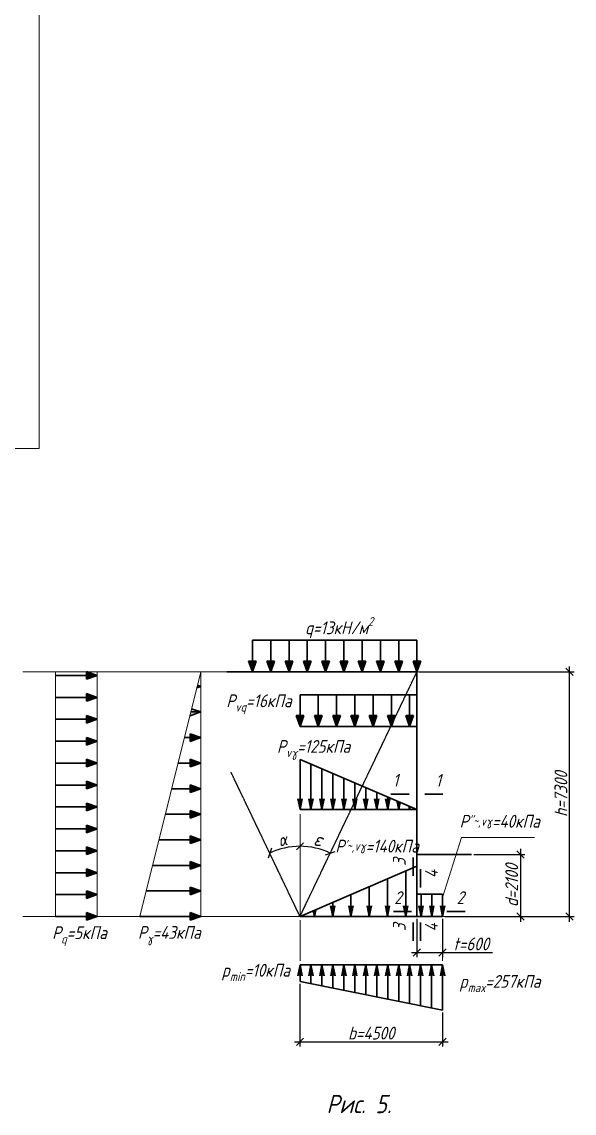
# Model space of a CAD drawing. Header units: millimetres. Extents: x -1004 to 900128, y -352756 to 107728.
# Drawn here: x 239235 to 254348, y 47527 to 77412 of the extents above; entities that cross this region are included whole.
import ezdxf

# ---------------------------------------------------------------- set-up
doc = ezdxf.new("R2010")
doc.units = ezdxf.units.MM
doc.linetypes.add('ACAD_ISO02W100', pattern=[15, 12, -3])
doc.linetypes.add('ACAD_ISO04W100', pattern=[30, 24, -3, 0, -3])
for name, color, linetype, lineweight in [('axles', 152, 'ACAD_ISO04W100', 20), ('basic', 95, 'Continuous', 30), ('hatch', 117, 'ACAD_ISO02W100', 25), ('size', 45, 'Continuous', 20), ('text', 13, 'Continuous', 20), ('thick', 42, 'Continuous', 35), ('thin', 153, 'Continuous', 18)]:
    doc.layers.add(name, color=color, linetype=linetype, lineweight=lineweight)
doc.styles.add('Structures', font='isocpeur.ttf', dxfattribs={"width": 0.85, "oblique": 15})
doc.styles.add('structures 5', font='isocpeur.ttf', dxfattribs={"width": 0.85, "oblique": 15, "height": 5})
doc.dimstyles.new('structures 3.5', dxfattribs={"dimtxt": 3.5, "dimasz": 2, "dimexe": 1.25, "dimexo": 0.625, "dimtad": 1, "dimtxsty": 'Structures', "dimblk": 'OBLIQUE', "dimcen": 2.5, "dimdle": 1.5, "dimadec": 0, "dimazin": 0, "dimtfac": 1, "dimtmove": 0, "dimatfit": 3, "dimfxl": 1, "dimarcsym": 0})

# ---------------------------------------------------------------- blocks, each defined once
blk = doc.blocks.new('_Oblique')
at = {"color": 0, "linetype": 'ByBlock', "lineweight": -2}
blk.add_line((-0.5, -0.5), (0.5, 0.5), dxfattribs=at)
blk = doc.blocks.new('*D353')
at = {"layer": 'Defpoints', "color": 0, "transparency": 16777216}
for p in [(251542, 54613), (250746, 52913), (252876, 52913)]:
    blk.add_point(p, dxfattribs=at)
at = {"layer": 'size', "color": 0, "lineweight": -2, "transparency": 16777216}
for p, q in [((252876, 54763), (252876, 52763)), ((251604, 54613), (253001, 54613)), ((250809, 52913), (253001, 52913))]:
    blk.add_line(p, q, dxfattribs=at)
at = {"layer": 'size', "color": 0, "lineweight": -2, "transparency": 16777216, "xscale": 200, "yscale": 200, "zscale": 200}
for p, rotation in [((252876, 54613), 90), ((252876, 52913), 270)]:
    blk.add_blockref('_Oblique', p, dxfattribs=dict(at, rotation=rotation))
at = {"layer": 'size', "color": 0, "transparency": 16777216, "insert": (252639, 53763), "char_height": 350, "attachment_point": 5, "rotation": 90, "style": 'Structures'}
blk.add_mtext('d=2100', dxfattribs=at)
blk = doc.blocks.new('*D354')
at = {"layer": 'Defpoints', "color": 0, "transparency": 16777216}
for p in [(250046, 52913), (250746, 52913), (250746, 51923)]:
    blk.add_point(p, dxfattribs=at)
at = {"layer": 'size', "color": 0, "lineweight": -2, "transparency": 16777216}
for p, q in [((250046, 52850), (250046, 51798)), ((250746, 52850), (250746, 51798)), ((249896, 51923), (250746, 51923)), ((250746, 51923), (252117, 51923))]:
    blk.add_line(p, q, dxfattribs=at)
at = {"layer": 'size', "color": 0, "lineweight": -2, "transparency": 16777216, "xscale": 200, "yscale": 200, "zscale": 200, "rotation": 180}
blk.add_blockref('_Oblique', (250046, 51923), dxfattribs=at)
at = {"layer": 'size', "color": 0, "lineweight": -2, "transparency": 16777216, "xscale": 200, "yscale": 200, "zscale": 200}
blk.add_blockref('_Oblique', (250746, 51923), dxfattribs=at)
at = {"layer": 'size', "color": 0, "transparency": 16777216, "insert": (251532, 52161), "char_height": 350, "attachment_point": 5, "style": 'Structures'}
blk.add_mtext('t=600', dxfattribs=at)
blk = doc.blocks.new('*D355')
at = {"layer": 'Defpoints', "color": 0, "transparency": 16777216}
for p in [(250046, 59613), (254223, 59613), (250746, 52913)]:
    blk.add_point(p, dxfattribs=at)
at = {"layer": 'size', "color": 0, "lineweight": -2, "transparency": 16777216}
for p, q in [((250109, 59613), (254348, 59613)), ((254223, 52763), (254223, 59763)), ((250809, 52913), (254348, 52913))]:
    blk.add_line(p, q, dxfattribs=at)
at = {"layer": 'size', "color": 0, "lineweight": -2, "transparency": 16777216, "xscale": 200, "yscale": 200, "zscale": 200}
for p, rotation in [((254223, 59613), 90), ((254223, 52913), 270)]:
    blk.add_blockref('_Oblique', p, dxfattribs=dict(at, rotation=rotation))
at = {"layer": 'size', "color": 0, "transparency": 16777216, "insert": (253985, 56263), "char_height": 350, "attachment_point": 5, "rotation": 90, "style": 'Structures'}
blk.add_mtext('h=7300', dxfattribs=at)
blk = doc.blocks.new('*D356')
at = {"layer": 'Defpoints', "color": 0, "transparency": 16777216}
for p in [(250046, 59613), (246846, 55714), (247131, 54813), (246846, 52913), (246846, 52913)]:
    blk.add_point(p, dxfattribs=at)
at = {"layer": 'size', "color": 0, "lineweight": -2, "transparency": 16777216}
blk.add_arc((246846, 52913), 1922, 64.4703, 90, dxfattribs=at)
at = {"layer": 'size', "color": 0, "lineweight": -2, "transparency": 16777216, "xscale": 200, "yscale": 200, "zscale": 200}
for p, rotation in [((246846, 54834), 179.9999999999999), ((247674, 54647), 334.470302009467)]:
    blk.add_blockref('_Oblique', p, dxfattribs=dict(at, rotation=rotation))
at = {"layer": 'size', "color": 0, "transparency": 16777216, "insert": (247349, 55028), "char_height": 350, "attachment_point": 5, "rotation": 346.6245, "style": 'Structures'}
blk.add_mtext('{\\H1.08333x;ε}', dxfattribs=at)
blk = doc.blocks.new('*D357')
at = {"layer": 'Defpoints', "color": 0, "transparency": 16777216}
for p in [(243646, 59613), (246846, 59363), (246562, 54813), (246846, 52913), (246846, 52913)]:
    blk.add_point(p, dxfattribs=at)
at = {"layer": 'size', "color": 0, "lineweight": -2, "transparency": 16777216}
blk.add_arc((246846, 52913), 1922, 90, 115.5297, dxfattribs=at)
at = {"layer": 'size', "color": 0, "lineweight": -2, "transparency": 16777216, "xscale": 200, "yscale": 200, "zscale": 200}
for p, rotation in [((246018, 54647), 205.5296979905329), ((246846, 54834), 359.9999999999997)]:
    blk.add_blockref('_Oblique', p, dxfattribs=dict(at, rotation=rotation))
at = {"layer": 'size', "color": 0, "transparency": 16777216, "insert": (246371, 55012), "char_height": 350, "width": 756.43, "attachment_point": 5, "rotation": 12.7648, "style": 'Structures'}
blk.add_mtext('{\\H0.95833x;α}', dxfattribs=at)
blk = doc.blocks.new('*D358')
at = {"layer": 'Defpoints', "color": 0, "transparency": 16777216}
for p in [(246846, 51134), (250746, 50344), (250746, 49481)]:
    blk.add_point(p, dxfattribs=at)
at = {"layer": 'size', "color": 0, "lineweight": -2, "transparency": 16777216}
for p, q in [((246846, 51071), (246846, 49356)), ((250746, 50281), (250746, 49356)), ((246696, 49481), (250896, 49481))]:
    blk.add_line(p, q, dxfattribs=at)
at = {"layer": 'size', "color": 0, "lineweight": -2, "transparency": 16777216, "xscale": 200, "yscale": 200, "zscale": 200, "rotation": 180}
blk.add_blockref('_Oblique', (246846, 49481), dxfattribs=at)
at = {"layer": 'size', "color": 0, "lineweight": -2, "transparency": 16777216, "xscale": 200, "yscale": 200, "zscale": 200}
blk.add_blockref('_Oblique', (250746, 49481), dxfattribs=at)
at = {"layer": 'size', "color": 0, "transparency": 16777216, "insert": (248796, 49719), "char_height": 350, "attachment_point": 5, "style": 'Structures'}
blk.add_mtext('b=4500', dxfattribs=at)

msp = doc.modelspace()

# ---------------------------------------------------------------- hatches: boundary and pattern name
at = {"layer": 'basic'}
h = msp.add_hatch(color=256, dxfattribs=at)
h.dxf.hatch_style = 1
h.paths.add_polyline_path([(245441.325, 59907.381), (245546.25, 59612.725), (245546.25, 59907.381)])
h.paths.add_polyline_path([(245546.25, 59907.381), (245546.25, 59612.725), (245651.175, 59907.381)])
h = msp.add_hatch(color=256, dxfattribs=at)
h.dxf.hatch_style = 1
h.paths.add_polyline_path([(245941.325, 59907.381), (246046.25, 59612.725), (246046.25, 59907.381)])
h.paths.add_polyline_path([(246046.25, 59907.381), (246046.25, 59612.725), (246151.175, 59907.381)])
h = msp.add_hatch(color=256, dxfattribs=at)
h.dxf.hatch_style = 1
h.paths.add_polyline_path([(246441.325, 59907.381), (246546.25, 59612.725), (246546.25, 59907.381)])
h.paths.add_polyline_path([(246546.25, 59907.381), (246546.25, 59612.725), (246651.175, 59907.381)])
h = msp.add_hatch(color=256, dxfattribs=at)
h.dxf.hatch_style = 1
h.paths.add_polyline_path([(246941.325, 59907.381), (247046.25, 59612.725), (247046.25, 59907.381)])
h.paths.add_polyline_path([(247046.25, 59907.381), (247046.25, 59612.725), (247151.175, 59907.381)])
h = msp.add_hatch(color=256, dxfattribs=at)
h.dxf.hatch_style = 1
h.paths.add_polyline_path([(247441.325, 59907.381), (247546.25, 59612.725), (247546.25, 59907.381)])
h.paths.add_polyline_path([(247546.25, 59907.381), (247546.25, 59612.725), (247651.175, 59907.381)])
h = msp.add_hatch(color=256, dxfattribs=at)
h.dxf.hatch_style = 1
h.paths.add_polyline_path([(247941.325, 59907.381), (248046.25, 59612.725), (248046.25, 59907.381)])
h.paths.add_polyline_path([(248046.25, 59907.381), (248046.25, 59612.725), (248151.175, 59907.381)])
h = msp.add_hatch(color=256, dxfattribs=at)
h.dxf.hatch_style = 1
h.paths.add_polyline_path([(248441.325, 59907.381), (248546.25, 59612.725), (248546.25, 59907.381)])
h.paths.add_polyline_path([(248546.25, 59907.381), (248546.25, 59612.725), (248651.175, 59907.381)])
h = msp.add_hatch(color=256, dxfattribs=at)
h.dxf.hatch_style = 1
h.paths.add_polyline_path([(248941.325, 59907.381), (249046.25, 59612.725), (249046.25, 59907.381)])
h.paths.add_polyline_path([(249046.25, 59907.381), (249046.25, 59612.725), (249151.175, 59907.381)])
h = msp.add_hatch(color=256, dxfattribs=at)
h.dxf.hatch_style = 1
h.paths.add_polyline_path([(249441.325, 59907.381), (249546.25, 59612.725), (249546.25, 59907.381)])
h.paths.add_polyline_path([(249546.25, 59907.381), (249546.25, 59612.725), (249651.175, 59907.381)])
h = msp.add_hatch(color=256, dxfattribs=at)
h.dxf.hatch_style = 1
h.paths.add_polyline_path([(249941.325, 59907.381), (250046.25, 59612.725), (250046.25, 59907.381)])
h.paths.add_polyline_path([(250046.25, 59907.381), (250046.25, 59612.725), (250151.175, 59907.381)])
h = msp.add_hatch(color=256, dxfattribs=at)
h.dxf.hatch_style = 1
h.paths.add_polyline_path([(241001.269, 59617.65), (241295.926, 59512.725), (241001.269, 59512.725)])
h.paths.add_polyline_path([(241001.269, 59512.725), (241295.926, 59512.725), (241001.269, 59407.8)])
h = msp.add_hatch(color=256, dxfattribs=at)
h.dxf.hatch_style = 1
h.paths.add_polyline_path([(244039.923, 59245.211), (244031.858, 59212.725), (244131.151, 59212.725)])
h.paths.add_polyline_path([(244131.151, 59212.725), (244031.858, 59212.725), (244022.231, 59173.939)])
h.paths.add_polyline_path([(244131.151, 58512.725), (243858.096, 58512.725), (243846.093, 58464.372), (243871.128, 58420.132)])
h.paths.add_polyline_path([(243880.272, 58602.061), (243858.096, 58512.725), (244131.151, 58512.725)])
h.paths.add_polyline_path([(243846.093, 58464.372), (243836.495, 58425.704), (243836.495, 58407.8), (243871.128, 58420.132)])
h = msp.add_hatch(color=256, dxfattribs=at)
h.dxf.hatch_style = 1
h.paths.add_polyline_path([(241001.269, 59017.65), (241295.926, 58912.725), (241001.269, 58912.725)])
h.paths.add_polyline_path([(241001.269, 58912.725), (241295.926, 58912.725), (241001.269, 58807.8)])
h = msp.add_hatch(color=256, dxfattribs=at)
h.dxf.hatch_style = 1
h.paths.add_polyline_path([(241001.269, 58417.65), (241295.926, 58312.725), (241001.269, 58312.725)])
h.paths.add_polyline_path([(241001.269, 58312.725), (241295.926, 58312.725), (241001.269, 58207.8)])
h = msp.add_hatch(color=256, dxfattribs=at)
h.dxf.hatch_style = 1
h.paths.add_polyline_path([(246741.325, 58413.928), (246846.25, 58119.271), (246846.25, 58413.928)])
h.paths.add_polyline_path([(246846.25, 58413.928), (246846.25, 58119.271), (246951.175, 58413.928)])
h = msp.add_hatch(color=256, dxfattribs=at)
h.dxf.hatch_style = 1
h.paths.add_polyline_path([(247241.325, 58413.928), (247346.25, 58119.271), (247346.25, 58413.928)])
h.paths.add_polyline_path([(247346.25, 58413.928), (247346.25, 58119.271), (247451.175, 58413.928)])
h = msp.add_hatch(color=256, dxfattribs=at)
h.dxf.hatch_style = 1
h.paths.add_polyline_path([(247741.325, 58413.928), (247846.25, 58119.271), (247846.25, 58413.928)])
h.paths.add_polyline_path([(247846.25, 58413.928), (247846.25, 58119.271), (247951.175, 58413.928)])
h = msp.add_hatch(color=256, dxfattribs=at)
h.dxf.hatch_style = 1
h.paths.add_polyline_path([(248241.325, 58413.928), (248346.25, 58119.271), (248346.25, 58413.928)])
h.paths.add_polyline_path([(248346.25, 58413.928), (248346.25, 58119.271), (248451.175, 58413.928)])
h = msp.add_hatch(color=256, dxfattribs=at)
h.dxf.hatch_style = 1
h.paths.add_polyline_path([(248741.325, 58413.928), (248846.25, 58119.271), (248846.25, 58413.928)])
h.paths.add_polyline_path([(248846.25, 58413.928), (248846.25, 58119.271), (248951.175, 58413.928)])
h = msp.add_hatch(color=256, dxfattribs=at)
h.dxf.hatch_style = 1
h.paths.add_polyline_path([(249241.325, 58413.928), (249346.25, 58119.271), (249346.25, 58413.928)])
h.paths.add_polyline_path([(249346.25, 58413.928), (249346.25, 58119.271), (249451.175, 58413.928)])
h = msp.add_hatch(color=256, dxfattribs=at)
h.dxf.hatch_style = 1
h.paths.add_polyline_path([(249741.325, 58413.928), (249846.25, 58119.271), (249846.25, 58413.928)])
h.paths.add_polyline_path([(249846.25, 58413.928), (249846.25, 58119.271), (249951.175, 58413.928)])
h = msp.add_hatch(color=256, dxfattribs=at)
h.dxf.hatch_style = 1
h.paths.add_polyline_path([(241001.269, 57817.65), (241295.926, 57712.725), (241001.269, 57712.725)])
h.paths.add_polyline_path([(241001.269, 57712.725), (241295.926, 57712.725), (241001.269, 57607.8)])
h = msp.add_hatch(color=256, dxfattribs=at)
h.dxf.hatch_style = 1
h.paths.add_polyline_path([(243836.495, 57917.65), (244131.151, 57812.725), (243836.495, 57812.725)])
h.paths.add_polyline_path([(243836.495, 57812.725), (244131.151, 57812.725), (243836.495, 57707.8)])
h = msp.add_hatch(color=256, dxfattribs=at)
h.dxf.hatch_style = 1
h.paths.add_polyline_path([(241001.269, 57217.65), (241295.926, 57112.725), (241001.269, 57112.725)])
h.paths.add_polyline_path([(241001.269, 57112.725), (241295.926, 57112.725), (241001.269, 57007.8)])
h = msp.add_hatch(color=256, dxfattribs=at)
h.dxf.hatch_style = 1
h.paths.add_polyline_path([(243836.495, 57217.65), (244131.151, 57112.725), (243836.495, 57112.725)])
h.paths.add_polyline_path([(243836.495, 57112.725), (244131.151, 57112.725), (243836.495, 57007.8)])
h = msp.add_hatch(color=256, dxfattribs=at)
h.dxf.hatch_style = 1
h.paths.add_polyline_path([(241001.269, 56617.65), (241295.926, 56512.725), (241001.269, 56512.725)])
h.paths.add_polyline_path([(241001.269, 56512.725), (241295.926, 56512.725), (241001.269, 56407.8)])
h = msp.add_hatch(color=256, dxfattribs=at)
h.dxf.hatch_style = 1
h.paths.add_polyline_path([(243836.495, 56517.65), (244131.151, 56412.725), (243836.495, 56412.725)])
h.paths.add_polyline_path([(243836.495, 56412.725), (244131.151, 56412.725), (243836.495, 56307.8)])
h = msp.add_hatch(color=256, dxfattribs=at)
h.dxf.hatch_style = 1
h.paths.add_polyline_path([(241001.269, 56017.65), (241295.926, 55912.725), (241001.269, 55912.725)])
h.paths.add_polyline_path([(241001.269, 55912.725), (241295.926, 55912.725), (241001.269, 55807.8)])
h = msp.add_hatch(color=256, dxfattribs=at)
h.dxf.hatch_style = 1
h.paths.add_polyline_path([(246787.518, 56136.561), (246846.25, 56136.561), (246846.25, 55841.905)])
h.paths.add_polyline_path([(246846.25, 56136.561), (246904.982, 56136.561), (246846.25, 55841.905)])
h = msp.add_hatch(color=256, dxfattribs=at)
h.dxf.hatch_style = 1
h.paths.add_polyline_path([(247087.518, 56136.561), (247146.25, 56136.561), (247146.25, 55841.905)])
h.paths.add_polyline_path([(247146.25, 56136.561), (247204.982, 56136.561), (247146.25, 55841.905)])
h = msp.add_hatch(color=256, dxfattribs=at)
h.dxf.hatch_style = 1
h.paths.add_polyline_path([(247387.518, 56136.561), (247446.25, 56136.561), (247446.25, 55841.905)])
h.paths.add_polyline_path([(247446.25, 56136.561), (247504.982, 56136.561), (247446.25, 55841.905)])
h = msp.add_hatch(color=256, dxfattribs=at)
h.dxf.hatch_style = 1
h.paths.add_polyline_path([(247687.518, 56136.561), (247746.25, 56136.561), (247746.25, 55841.905)])
h.paths.add_polyline_path([(247746.25, 56136.561), (247804.982, 56136.561), (247746.25, 55841.905)])
h = msp.add_hatch(color=256, dxfattribs=at)
h.dxf.hatch_style = 1
h.paths.add_polyline_path([(247987.518, 56136.561), (248046.25, 56136.561), (248046.25, 55841.905)])
h.paths.add_polyline_path([(248046.25, 56136.561), (248104.982, 56136.561), (248046.25, 55841.905)])
h = msp.add_hatch(color=256, dxfattribs=at)
h.dxf.hatch_style = 1
h.paths.add_polyline_path([(248287.518, 56136.561), (248346.25, 56136.561), (248346.25, 55841.905)])
h.paths.add_polyline_path([(248346.25, 56136.561), (248404.982, 56136.561), (248346.25, 55841.905)])
h = msp.add_hatch(color=256, dxfattribs=at)
h.dxf.hatch_style = 1
h.paths.add_polyline_path([(248587.518, 56136.561), (248646.25, 56136.561), (248646.25, 55841.905)])
h.paths.add_polyline_path([(248646.25, 56136.561), (248704.982, 56136.561), (248646.25, 55841.905)])
h = msp.add_hatch(color=256, dxfattribs=at)
h.dxf.hatch_style = 1
h.paths.add_polyline_path([(248887.518, 56136.561), (248946.25, 56136.561), (248946.25, 55841.905)])
h.paths.add_polyline_path([(248946.25, 56136.561), (249004.982, 56136.561), (248946.25, 55841.905)])
h = msp.add_hatch(color=256, dxfattribs=at)
h.dxf.hatch_style = 1
h.paths.add_polyline_path([(249187.518, 56136.561), (249246.25, 56136.561), (249246.25, 55841.905)])
h.paths.add_polyline_path([(249246.25, 56136.561), (249304.982, 56136.561), (249246.25, 55841.905)])
h = msp.add_hatch(color=256, dxfattribs=at)
h.dxf.hatch_style = 1
h.paths.add_polyline_path([(249585.664, 56039.645), (249546.25, 56056.566), (249546.25, 55841.905)])
h.paths.add_polyline_path([(249546.25, 56056.566), (249499.459, 56076.655), (249546.25, 55841.905)])
h.paths.add_polyline_path([(249862.016, 55921.001), (249846.25, 55927.77), (249846.25, 55841.905)])
h.paths.add_polyline_path([(249846.25, 55927.77), (249827.534, 55935.805), (249846.25, 55841.905)])
h = msp.add_hatch(color=256, dxfattribs=at)
h.dxf.hatch_style = 1
h.paths.add_polyline_path([(243836.495, 55817.65), (244131.151, 55712.725), (243836.495, 55712.725)])
h.paths.add_polyline_path([(243836.495, 55712.725), (244131.151, 55712.725), (243836.495, 55607.8)])
h = msp.add_hatch(color=256, dxfattribs=at)
h.dxf.hatch_style = 1
h.paths.add_polyline_path([(241001.269, 55417.65), (241295.926, 55312.725), (241001.269, 55312.725)])
h.paths.add_polyline_path([(241001.269, 55312.725), (241295.926, 55312.725), (241001.269, 55207.8)])
h = msp.add_hatch(color=256, dxfattribs=at)
h.dxf.hatch_style = 1
h.paths.add_polyline_path([(243836.495, 55117.65), (244131.151, 55012.725), (243836.495, 55012.725)])
h.paths.add_polyline_path([(243836.495, 55012.725), (244131.151, 55012.725), (243836.495, 54907.8)])
h = msp.add_hatch(color=256, dxfattribs=at)
h.dxf.hatch_style = 1
h.paths.add_polyline_path([(241001.269, 54817.65), (241295.926, 54712.725), (241001.269, 54712.725)])
h.paths.add_polyline_path([(241001.269, 54712.725), (241295.926, 54712.725), (241001.269, 54607.8)])
h = msp.add_hatch(color=256, dxfattribs=at)
h.dxf.hatch_style = 1
h.paths.add_polyline_path([(243836.495, 54417.65), (244131.151, 54312.725), (243836.495, 54312.725)])
h.paths.add_polyline_path([(243836.495, 54312.725), (244131.151, 54312.725), (243836.495, 54207.8)])
h = msp.add_hatch(color=256, dxfattribs=at)
h.dxf.hatch_style = 1
h.paths.add_polyline_path([(241001.269, 54217.65), (241295.926, 54112.725), (241001.269, 54112.725)])
h.paths.add_polyline_path([(241001.269, 54112.725), (241295.926, 54112.725), (241001.269, 54007.8)])
h = msp.add_hatch(color=256, dxfattribs=at)
h.dxf.hatch_style = 1
h.paths.add_polyline_path([(241001.269, 53617.65), (241295.926, 53512.725), (241001.269, 53512.725)])
h.paths.add_polyline_path([(241001.269, 53512.725), (241295.926, 53512.725), (241001.269, 53407.8)])
h = msp.add_hatch(color=256, dxfattribs=at)
h.dxf.hatch_style = 1
h.paths.add_polyline_path([(243836.495, 53717.65), (244131.151, 53612.725), (243836.495, 53612.725)])
h.paths.add_polyline_path([(243836.495, 53612.725), (244131.151, 53612.725), (243836.495, 53507.8)])
h = msp.add_hatch(color=256, dxfattribs=at)
h.dxf.hatch_style = 1
h.paths.add_polyline_path([(247798.635, 53207.381), (247739.903, 53207.381), (247739.903, 52912.725)])
h.paths.add_polyline_path([(247739.903, 53207.381), (247681.171, 53207.381), (247739.903, 52912.725)])
h = msp.add_hatch(color=256, dxfattribs=at)
h.dxf.hatch_style = 1
h.paths.add_polyline_path([(248298.635, 53207.381), (248239.903, 53207.381), (248239.903, 52912.725)])
h.paths.add_polyline_path([(248239.903, 53207.381), (248181.171, 53207.381), (248239.903, 52912.725)])
h = msp.add_hatch(color=256, dxfattribs=at)
h.dxf.hatch_style = 1
h.paths.add_polyline_path([(248798.635, 53207.381), (248739.903, 53207.381), (248739.903, 52912.725)])
h.paths.add_polyline_path([(248739.903, 53207.381), (248681.171, 53207.381), (248739.903, 52912.725)])
h = msp.add_hatch(color=256, dxfattribs=at)
h.dxf.hatch_style = 1
h.paths.add_polyline_path([(249298.635, 53207.381), (249239.903, 53207.381), (249239.903, 52912.725)])
h.paths.add_polyline_path([(249239.903, 53207.381), (249181.171, 53207.381), (249239.903, 52912.725)])
h = msp.add_hatch(color=256, dxfattribs=at)
h.dxf.hatch_style = 1
h.paths.add_polyline_path([(249798.635, 53207.381), (249739.903, 53207.381), (249739.903, 52912.725)])
h.paths.add_polyline_path([(249739.903, 53207.381), (249681.171, 53207.381), (249739.903, 52912.725)])
h = msp.add_hatch(color=256, dxfattribs=at)
h.dxf.hatch_style = 1
h.paths.add_polyline_path([(250219.561, 53207.381), (250160.829, 53207.381), (250160.829, 52912.725)])
h.paths.add_polyline_path([(250160.829, 53207.381), (250102.097, 53207.381), (250160.829, 52912.725)])
h = msp.add_hatch(color=256, dxfattribs=at)
h.dxf.hatch_style = 1
h.paths.add_polyline_path([(250512.272, 53207.381), (250453.54, 53207.381), (250453.54, 52912.725)])
h.paths.add_polyline_path([(250453.54, 53207.381), (250394.808, 53207.381), (250453.54, 52912.725)])
h = msp.add_hatch(color=256, dxfattribs=at)
h.dxf.hatch_style = 1
h.paths.add_polyline_path([(250804.982, 53207.381), (250746.25, 53207.381), (250746.25, 52912.725)])
h.paths.add_polyline_path([(250746.25, 53207.381), (250687.518, 53207.381), (250746.25, 52912.725)])
h = msp.add_hatch(color=256, dxfattribs=at)
h.dxf.hatch_style = 1
h.paths.add_polyline_path([(241001.269, 53017.65), (241295.926, 52912.725), (241001.269, 52912.725)])
h.paths.add_polyline_path([(241001.269, 52912.725), (241295.926, 52912.725), (241001.269, 52807.8)])
h = msp.add_hatch(color=256, dxfattribs=at)
h.dxf.hatch_style = 1
h.paths.add_polyline_path([(243836.495, 53017.65), (244131.151, 52912.725), (243836.495, 52912.725)])
h.paths.add_polyline_path([(243836.495, 52912.725), (244131.151, 52912.725), (243836.495, 52807.8)])
h = msp.add_hatch(color=256, dxfattribs=at)
h.dxf.hatch_style = 1
h.paths.add_polyline_path([(247276.742, 53097.545), (247239.903, 53081.729), (247239.903, 52912.725)])
h.paths.add_polyline_path([(247239.903, 53081.729), (247208.872, 53068.407), (247239.903, 52912.725)])
h = msp.add_hatch(color=256, dxfattribs=at)
h.dxf.hatch_style = 1
h.paths.add_polyline_path([(246787.518, 51291.615), (246846.25, 51291.615), (246846.25, 51586.272)])
h.paths.add_polyline_path([(246846.25, 51291.615), (246904.982, 51291.615), (246846.25, 51586.272)])
h = msp.add_hatch(color=256, dxfattribs=at)
h.dxf.hatch_style = 1
h.paths.add_polyline_path([(247087.518, 51291.615), (247146.25, 51291.615), (247146.25, 51586.272)])
h.paths.add_polyline_path([(247146.25, 51291.615), (247204.982, 51291.615), (247146.25, 51586.272)])
h = msp.add_hatch(color=256, dxfattribs=at)
h.dxf.hatch_style = 1
h.paths.add_polyline_path([(247387.518, 51291.615), (247446.25, 51291.615), (247446.25, 51586.272)])
h.paths.add_polyline_path([(247446.25, 51291.615), (247504.982, 51291.615), (247446.25, 51586.272)])
h = msp.add_hatch(color=256, dxfattribs=at)
h.dxf.hatch_style = 1
h.paths.add_polyline_path([(247687.518, 51291.615), (247746.25, 51291.615), (247746.25, 51586.272)])
h.paths.add_polyline_path([(247746.25, 51291.615), (247804.982, 51291.615), (247746.25, 51586.272)])
h = msp.add_hatch(color=256, dxfattribs=at)
h.dxf.hatch_style = 1
h.paths.add_polyline_path([(247987.518, 51291.615), (248046.25, 51291.615), (248046.25, 51586.272)])
h.paths.add_polyline_path([(248046.25, 51291.615), (248104.982, 51291.615), (248046.25, 51586.272)])
h = msp.add_hatch(color=256, dxfattribs=at)
h.dxf.hatch_style = 1
h.paths.add_polyline_path([(248287.518, 51291.615), (248346.25, 51291.615), (248346.25, 51586.272)])
h.paths.add_polyline_path([(248346.25, 51291.615), (248404.982, 51291.615), (248346.25, 51586.272)])
h = msp.add_hatch(color=256, dxfattribs=at)
h.dxf.hatch_style = 1
h.paths.add_polyline_path([(248587.518, 51291.615), (248646.25, 51291.615), (248646.25, 51586.272)])
h.paths.add_polyline_path([(248646.25, 51291.615), (248704.982, 51291.615), (248646.25, 51586.272)])
h = msp.add_hatch(color=256, dxfattribs=at)
h.dxf.hatch_style = 1
h.paths.add_polyline_path([(248887.518, 51291.615), (248946.25, 51291.615), (248946.25, 51586.272)])
h.paths.add_polyline_path([(248946.25, 51291.615), (249004.982, 51291.615), (248946.25, 51586.272)])
h = msp.add_hatch(color=256, dxfattribs=at)
h.dxf.hatch_style = 1
h.paths.add_polyline_path([(249187.518, 51291.615), (249246.25, 51291.615), (249246.25, 51586.272)])
h.paths.add_polyline_path([(249246.25, 51291.615), (249304.982, 51291.615), (249246.25, 51586.272)])
h = msp.add_hatch(color=256, dxfattribs=at)
h.dxf.hatch_style = 1
h.paths.add_polyline_path([(249487.518, 51291.615), (249546.25, 51291.615), (249546.25, 51586.272)])
h.paths.add_polyline_path([(249546.25, 51291.615), (249604.982, 51291.615), (249546.25, 51586.272)])
h = msp.add_hatch(color=256, dxfattribs=at)
h.dxf.hatch_style = 1
h.paths.add_polyline_path([(249787.518, 51291.615), (249846.25, 51291.615), (249846.25, 51586.272)])
h.paths.add_polyline_path([(249846.25, 51291.615), (249904.982, 51291.615), (249846.25, 51586.272)])
h = msp.add_hatch(color=256, dxfattribs=at)
h.dxf.hatch_style = 1
h.paths.add_polyline_path([(250087.518, 51291.615), (250146.25, 51291.615), (250146.25, 51586.272)])
h.paths.add_polyline_path([(250146.25, 51291.615), (250204.982, 51291.615), (250146.25, 51586.272)])
h = msp.add_hatch(color=256, dxfattribs=at)
h.dxf.hatch_style = 1
h.paths.add_polyline_path([(250387.518, 51291.615), (250446.25, 51291.615), (250446.25, 51586.272)])
h.paths.add_polyline_path([(250446.25, 51291.615), (250504.982, 51291.615), (250446.25, 51586.272)])
h = msp.add_hatch(color=256, dxfattribs=at)
h.dxf.hatch_style = 1
h.paths.add_polyline_path([(250687.518, 51291.615), (250746.25, 51291.615), (250746.25, 51586.272)])
h.paths.add_polyline_path([(250746.25, 51291.615), (250804.982, 51291.615), (250746.25, 51586.272)])

# ---------------------------------------------------------------- linework, layer by layer
at = {"layer": 'axles', "ltscale": 0.2}
for p, q in [((244844.534, 59612.725), (239257.926, 59612.725)), ((246846.25, 52912.725), (239257.926, 52912.725))]:
    msp.add_line(p, q, dxfattribs=at)
at = {"layer": 'axles', "ltscale": 0.4}
for p, q in [((250046.25, 59612.725), (254222.543, 59612.725)), ((250746.25, 52912.725), (254222.543, 52912.725))]:
    msp.add_line(p, q, dxfattribs=at)
at = {"layer": 'basic'}
for p, q in [((245546.25, 59612.725), (245546.25, 60479.258)), ((250046.25, 60479.258), (245546.25, 60479.258)), ((246046.25, 59612.725), (246046.25, 60479.258)), ((246546.25, 59612.725), (246546.25, 60479.258)), ((247046.25, 59612.725), (247046.25, 60479.258)), ((247546.25, 59612.725), (247546.25, 60479.258)), ((248046.25, 59612.725), (248046.25, 60479.258)), ((248546.25, 59612.725), (248546.25, 60479.258)), ((249046.25, 59612.725), (249046.25, 60479.258)), ((249546.25, 59612.725), (249546.25, 60479.258)), ((250046.25, 59612.725), (250046.25, 60479.258)), ((245546.25, 59612.725), (245441.325, 59907.381)), ((245651.175, 59907.381), (245441.325, 59907.381)), ((245546.25, 59612.725), (245651.175, 59907.381)), ((246046.25, 59612.725), (245941.325, 59907.381)), ((246151.175, 59907.381), (245941.325, 59907.381)), ((246046.25, 59612.725), (246151.175, 59907.381)), ((246546.25, 59612.725), (246441.325, 59907.381)), ((246651.175, 59907.381), (246441.325, 59907.381)), ((246546.25, 59612.725), (246651.175, 59907.381)), ((247046.25, 59612.725), (246941.325, 59907.381)), ((247151.175, 59907.381), (246941.325, 59907.381)), ((247046.25, 59612.725), (247151.175, 59907.381)), ((247546.25, 59612.725), (247441.325, 59907.381)), ((247651.175, 59907.381), (247441.325, 59907.381)), ((247546.25, 59612.725), (247651.175, 59907.381)), ((248046.25, 59612.725), (247941.325, 59907.381)), ((248151.175, 59907.381), (247941.325, 59907.381)), ((248046.25, 59612.725), (248151.175, 59907.381)), ((248546.25, 59612.725), (248441.325, 59907.381)), ((248651.175, 59907.381), (248441.325, 59907.381)), ((248546.25, 59612.725), (248651.175, 59907.381)), ((249046.25, 59612.725), (248941.325, 59907.381)), ((249151.175, 59907.381), (248941.325, 59907.381)), ((249046.25, 59612.725), (249151.175, 59907.381)), ((249546.25, 59612.725), (249441.325, 59907.381)), ((249651.175, 59907.381), (249441.325, 59907.381)), ((249546.25, 59612.725), (249651.175, 59907.381)), ((250046.25, 59612.725), (249941.325, 59907.381)), ((250151.175, 59907.381), (249941.325, 59907.381)), ((250046.25, 59612.725), (250151.175, 59907.381)), ((241295.926, 59512.725), (240154.059, 59512.725)), ((241295.926, 59512.725), (241001.269, 59617.65)), ((241001.269, 59407.8), (241001.269, 59617.65)), ((241295.926, 59512.725), (241001.269, 59407.8)), ((244131.151, 59212.725), (244022.231, 59173.939)), ((244131.151, 59212.725), (244031.858, 59212.725)), ((244131.151, 59212.725), (244039.923, 59245.211)), ((241295.926, 58912.725), (240154.059, 58912.725)), ((241295.926, 58912.725), (241001.269, 59017.65)), ((241001.269, 58807.8), (241001.269, 59017.65)), ((241295.926, 58912.725), (241001.269, 58807.8)), ((246846.25, 58119.271), (246846.25, 58985.805)), ((246846.25, 58985.805), (250046.25, 58985.805)), ((247346.25, 58119.271), (247346.25, 58985.805)), ((247846.25, 58119.271), (247846.25, 58985.805)), ((248346.25, 58119.271), (248346.25, 58985.805)), ((248846.25, 58119.271), (248846.25, 58985.805)), ((249346.25, 58119.271), (249346.25, 58985.805)), ((249846.25, 58119.271), (249846.25, 58985.805)), ((244131.151, 58512.725), (243880.272, 58602.061)), ((241295.926, 58312.725), (240154.059, 58312.725)), ((241295.926, 58312.725), (241001.269, 58417.65)), ((241001.269, 58207.8), (241001.269, 58417.65)), ((241295.926, 58312.725), (241001.269, 58207.8)), ((244131.151, 58512.725), (243836.495, 58407.8)), ((243836.495, 58407.8), (243836.495, 58425.704)), ((244131.151, 58512.725), (243858.096, 58512.725)), ((246846.25, 58119.271), (246741.325, 58413.928)), ((246951.175, 58413.928), (246741.325, 58413.928)), ((246846.25, 58119.271), (246951.175, 58413.928)), ((247346.25, 58119.271), (247241.325, 58413.928)), ((247451.175, 58413.928), (247241.325, 58413.928)), ((247346.25, 58119.271), (247451.175, 58413.928)), ((247846.25, 58119.271), (247741.325, 58413.928)), ((247951.175, 58413.928), (247741.325, 58413.928)), ((247846.25, 58119.271), (247951.175, 58413.928)), ((248346.25, 58119.271), (248241.325, 58413.928)), ((248451.175, 58413.928), (248241.325, 58413.928)), ((248346.25, 58119.271), (248451.175, 58413.928)), ((248846.25, 58119.271), (248741.325, 58413.928)), ((248951.175, 58413.928), (248741.325, 58413.928)), ((248846.25, 58119.271), (248951.175, 58413.928)), ((249346.25, 58119.271), (249241.325, 58413.928)), ((249451.175, 58413.928), (249241.325, 58413.928)), ((249346.25, 58119.271), (249451.175, 58413.928)), ((249846.25, 58119.271), (249741.325, 58413.928)), ((249951.175, 58413.928), (249741.325, 58413.928)), ((249846.25, 58119.271), (249951.175, 58413.928)), ((250046.25, 58119.271), (246846.25, 58119.271)), ((241295.926, 57712.725), (240154.059, 57712.725)), ((241295.926, 57712.725), (241001.269, 57817.65)), ((241001.269, 57607.8), (241001.269, 57817.65)), ((241295.926, 57712.725), (241001.269, 57607.8)), ((244131.151, 57812.725), (243684.334, 57812.725)), ((244131.151, 57812.725), (243836.495, 57917.65)), ((243836.495, 57707.8), (243836.495, 57917.65)), ((244131.151, 57812.725), (243836.495, 57707.8)), ((241295.926, 57112.725), (240154.059, 57112.725)), ((241295.926, 57112.725), (241001.269, 57217.65)), ((241001.269, 57007.8), (241001.269, 57217.65)), ((241295.926, 57112.725), (241001.269, 57007.8)), ((244131.151, 57112.725), (243510.571, 57112.725)), ((244131.151, 57112.725), (243836.495, 57217.65)), ((243836.495, 57007.8), (243836.495, 57217.65)), ((244131.151, 57112.725), (243836.495, 57007.8)), ((250046.25, 55841.905), (246846.25, 57215.736)), ((246846.25, 55841.905), (246846.25, 57215.736)), ((247146.25, 55841.905), (247146.25, 57086.939)), ((247446.25, 55841.905), (247446.25, 56958.143)), ((247746.25, 55841.905), (247746.25, 56829.346)), ((241295.926, 56512.725), (240154.059, 56512.725)), ((241295.926, 56512.725), (241001.269, 56617.65)), ((241001.269, 56407.8), (241001.269, 56617.65)), ((241295.926, 56512.725), (241001.269, 56407.8)), ((244131.151, 56412.725), (243836.495, 56517.65)), ((243836.495, 56307.8), (243836.495, 56517.65)), ((248046.25, 55841.905), (248046.25, 56700.549)), ((248346.25, 55841.905), (248346.25, 56571.753)), ((244131.151, 56412.725), (243336.809, 56412.725)), ((244131.151, 56412.725), (243836.495, 56307.8)), ((248646.25, 55841.905), (248646.25, 56442.956)), ((248946.25, 55841.905), (248946.25, 56314.159)), ((249246.25, 55841.905), (249246.25, 56185.363)), ((241295.926, 55912.725), (240154.059, 55912.725)), ((241295.926, 55912.725), (241001.269, 56017.65)), ((241001.269, 55807.8), (241001.269, 56017.65)), ((241295.926, 55912.725), (241001.269, 55807.8)), ((246846.25, 55841.905), (246787.518, 56136.561)), ((246846.25, 55841.905), (246904.982, 56136.561)), ((247146.25, 55841.905), (247087.518, 56136.561)), ((247146.25, 55841.905), (247204.982, 56136.561)), ((247446.25, 55841.905), (247387.518, 56136.561)), ((247446.25, 55841.905), (247504.982, 56136.561)), ((247746.25, 55841.905), (247687.518, 56136.561)), ((247746.25, 55841.905), (247804.982, 56136.561)), ((248046.25, 55841.905), (247987.518, 56136.561)), ((248046.25, 55841.905), (248104.982, 56136.561)), ((248346.25, 55841.905), (248287.518, 56136.561)), ((248346.25, 55841.905), (248404.982, 56136.561)), ((248646.25, 55841.905), (248587.518, 56136.561)), ((248646.25, 55841.905), (248704.982, 56136.561)), ((248946.25, 55841.905), (248887.518, 56136.561)), ((248946.25, 55841.905), (249004.982, 56136.561)), ((249246.25, 55841.905), (249187.518, 56136.561)), ((249246.25, 55841.905), (249304.982, 56136.561)), ((249546.25, 55841.905), (249499.459, 56076.655)), ((249546.25, 55841.905), (249546.25, 56056.566)), ((249546.25, 55841.905), (249585.664, 56039.645)), ((249846.25, 55841.905), (249827.534, 55935.805)), ((249846.25, 55841.905), (249846.25, 55927.77)), ((249846.25, 55841.905), (249862.016, 55921.001)), ((244131.151, 55712.725), (243163.047, 55712.725)), ((244131.151, 55712.725), (243836.495, 55817.65)), ((243836.495, 55607.8), (243836.495, 55817.65)), ((244131.151, 55712.725), (243836.495, 55607.8)), ((250046.25, 55841.905), (246846.25, 55841.905)), ((241295.926, 55312.725), (240154.059, 55312.725)), ((241295.926, 55312.725), (241001.269, 55417.65)), ((241001.269, 55207.8), (241001.269, 55417.65)), ((241295.926, 55312.725), (241001.269, 55207.8)), ((244131.151, 55012.725), (242989.284, 55012.725)), ((244131.151, 55012.725), (243836.495, 55117.65)), ((243836.495, 54907.8), (243836.495, 55117.65)), ((244131.151, 55012.725), (243836.495, 54907.8)), ((241295.926, 54712.725), (240154.059, 54712.725)), ((241295.926, 54712.725), (241001.269, 54817.65)), ((241001.269, 54607.8), (241001.269, 54817.65)), ((241295.926, 54712.725), (241001.269, 54607.8)), ((244131.151, 54312.725), (243836.495, 54417.65)), ((243836.495, 54207.8), (243836.495, 54417.65)), ((241295.926, 54112.725), (240154.059, 54112.725)), ((241295.926, 54112.725), (241001.269, 54217.65)), ((241001.269, 54007.8), (241001.269, 54217.65)), ((241295.926, 54112.725), (241001.269, 54007.8)), ((244131.151, 54312.725), (242815.522, 54312.725)), ((244131.151, 54312.725), (243836.495, 54207.8)), ((246846.25, 52912.725), (250046.25, 54286.556)), ((249739.903, 52912.725), (249739.903, 54155.034)), ((249239.903, 52912.725), (249239.903, 53940.373)), ((241295.926, 53512.725), (240154.059, 53512.725)), ((241295.926, 53512.725), (241001.269, 53617.65)), ((241001.269, 53407.8), (241001.269, 53617.65)), ((241295.926, 53512.725), (241001.269, 53407.8)), ((244131.151, 53612.725), (242641.76, 53612.725)), ((244131.151, 53612.725), (243836.495, 53717.65)), ((243836.495, 53507.8), (243836.495, 53717.65)), ((244131.151, 53612.725), (243836.495, 53507.8)), ((248239.903, 52912.725), (248239.903, 53511.051)), ((248739.903, 52912.725), (248739.903, 53725.712)), ((250746.25, 53520.327), (250046.25, 53520.327)), ((250160.829, 52912.725), (250160.829, 53520.327)), ((250453.54, 52912.725), (250453.54, 53520.327)), ((250746.25, 52912.725), (250746.25, 53520.327)), ((247739.903, 52912.725), (247681.171, 53207.381)), ((247739.903, 52912.725), (247739.903, 53296.39)), ((247739.903, 52912.725), (247798.635, 53207.381)), ((248239.903, 52912.725), (248181.171, 53207.381)), ((248239.903, 52912.725), (248298.635, 53207.381)), ((248739.903, 52912.725), (248681.171, 53207.381)), ((248739.903, 52912.725), (248798.635, 53207.381)), ((249239.903, 52912.725), (249181.171, 53207.381)), ((249239.903, 52912.725), (249298.635, 53207.381)), ((249739.903, 52912.725), (249681.171, 53207.381)), ((249739.903, 52912.725), (249798.635, 53207.381)), ((250160.829, 52912.725), (250102.097, 53207.381)), ((250160.829, 52912.725), (250219.561, 53207.381)), ((250453.54, 52912.725), (250394.808, 53207.381)), ((250453.54, 52912.725), (250512.272, 53207.381)), ((250746.25, 52912.725), (250687.518, 53207.381)), ((250746.25, 52912.725), (250804.982, 53207.381)), ((241295.926, 52912.725), (240154.059, 52912.725)), ((241295.926, 52912.725), (241001.269, 53017.65)), ((241001.269, 52807.8), (241001.269, 53017.65)), ((241295.926, 52912.725), (241001.269, 52807.8)), ((244131.151, 52912.725), (242467.997, 52912.725)), ((244131.151, 52912.725), (243836.495, 53017.65)), ((243836.495, 52807.8), (243836.495, 53017.65)), ((244131.151, 52912.725), (243836.495, 52807.8)), ((247239.903, 52912.725), (247208.872, 53068.407)), ((247239.903, 52912.725), (247276.742, 53097.545)), ((247239.903, 52912.725), (247239.903, 53081.729)), ((246846.25, 51586.272), (246787.518, 51291.615)), ((250746.25, 51586.272), (246846.25, 51586.272)), ((246846.25, 51586.272), (246846.25, 51133.582)), ((246846.25, 51586.272), (246904.982, 51291.615)), ((247146.25, 51586.272), (247087.518, 51291.615)), ((247146.25, 51586.272), (247146.25, 51072.842)), ((247146.25, 51586.272), (247204.982, 51291.615)), ((247446.25, 51586.272), (247387.518, 51291.615)), ((247446.25, 51586.272), (247446.25, 51012.102)), ((247446.25, 51586.272), (247504.982, 51291.615)), ((247746.25, 51586.272), (247687.518, 51291.615)), ((247746.25, 51586.272), (247746.25, 50951.362)), ((247746.25, 51586.272), (247804.982, 51291.615)), ((248046.25, 51586.272), (247987.518, 51291.615)), ((248046.25, 51586.272), (248046.25, 50890.622)), ((248046.25, 51586.272), (248104.982, 51291.615)), ((248346.25, 51586.272), (248287.518, 51291.615)), ((248346.25, 51586.272), (248346.25, 50829.882)), ((248346.25, 51586.272), (248404.982, 51291.615)), ((248646.25, 51586.272), (248587.518, 51291.615)), ((248646.25, 51586.272), (248646.25, 50769.142)), ((248646.25, 51586.272), (248704.982, 51291.615)), ((248946.25, 51586.272), (248887.518, 51291.615)), ((248946.25, 51586.272), (248946.25, 50708.402)), ((248946.25, 51586.272), (249004.982, 51291.615)), ((249246.25, 51586.272), (249187.518, 51291.615)), ((249246.25, 51586.272), (249246.25, 50647.662)), ((249246.25, 51586.272), (249304.982, 51291.615)), ((249546.25, 51586.272), (249487.518, 51291.615)), ((249546.25, 51586.272), (249546.25, 50586.922)), ((249546.25, 51586.272), (249604.982, 51291.615)), ((249846.25, 51586.272), (249787.518, 51291.615)), ((249846.25, 51586.272), (249846.25, 50526.182)), ((249846.25, 51586.272), (249904.982, 51291.615)), ((250146.25, 51586.272), (250087.518, 51291.615)), ((250146.25, 51586.272), (250146.25, 50465.442)), ((250146.25, 51586.272), (250204.982, 51291.615)), ((250446.25, 51586.272), (250387.518, 51291.615)), ((250446.25, 51586.272), (250446.25, 50404.702)), ((250446.25, 51586.272), (250504.982, 51291.615)), ((250746.25, 51586.272), (250687.518, 51291.615)), ((250746.25, 51586.272), (250746.25, 50343.962)), ((250746.25, 51586.272), (250804.982, 51291.615)), ((246846.25, 51133.582), (250746.25, 50343.962))]:
    msp.add_line(p, q, dxfattribs=at)
at = {"layer": 'hatch', "ltscale": 0.3}
for q in [(250046.25, 59612.725), (244960.513, 56860.987)]:
    msp.add_line((246846.25, 52912.725), q, dxfattribs=at)
at = {"layer": 'thick'}
for p, q in [((250046.25, 59612.725), (244844.534, 59612.725)), ((250046.25, 52912.725), (250046.25, 59612.725)), ((249833.929, 56262.725), (249333.929, 56262.725)), ((250258.571, 56262.725), (250758.571, 56262.725)), ((249945.074, 54030.708), (249945.074, 54530.708)), ((250046.25, 54612.725), (251541.573, 54612.725)), ((250147.426, 53705.776), (250147.426, 54205.776)), ((246846.25, 52912.725), (250746.25, 52912.725)), ((249900.4, 53046.939), (249400.4, 53046.939)), ((250861.821, 53046.939), (251361.821, 53046.939)), ((249945.074, 52243.717), (249945.074, 52743.717)), ((250147.426, 52243.717), (250147.426, 52743.717))]:
    msp.add_line(p, q, dxfattribs=at)
at = {"layer": 'thin'}
for p, q in [((239712.385, 107728.489), (239712.385, 65728.489)), ((239712.385, 65728.489), (180312.385, 65728.489)), ((240154.059, 52912.725), (240154.059, 59612.725)), ((241295.926, 52912.725), (241295.926, 59612.725)), ((242467.997, 52912.725), (244131.151, 59612.725)), ((244131.151, 52912.725), (244131.151, 59612.725)), ((250746.25, 53431.969), (251267.877, 55078.672)), ((251267.877, 55078.672), (253262.367, 55078.672)), ((246846.25, 52815.533), (246846.25, 51700.34)), ((250746.25, 51700.34), (250746.25, 52633.33))]:
    msp.add_line(p, q, dxfattribs=at)
at = {"layer": 'thin', "ltscale": 0.4}
msp.add_line((246846.25, 52912.725), (246846.25, 55713.869), dxfattribs=at)
at = {"layer": 'thin'}
for points in [[(250046.25, 59612.725), (244844.534, 59612.725)], [(250046.25, 54612.725), (251541.573, 54612.725)]]:
    msp.add_lwpolyline(points, dxfattribs=at)

# ---------------------------------------------------------------- texts
at = {"layer": 'text', "attachment_point": 5, "style": 'structures 5'}
for s, insert, char_height, width in [('\\A1;q=13кН/м{\\H0.7x;\\S2^ ;}', (247917.503, 60823.941), 350, 2511.65502), ('\\A1;P{\\H0.7x;\\S^ vq;\\H1.42857x;=16кПа}', (245723.886, 58759.813), 350, 878.35728), ('\\A1;P{\\H0.7x;\\S^ vγ;\\H1.42857x;=125кПа}', (247218.686, 57510.235), 350, 878.35728), ('\\A1;1', (249460.126, 56643.911), 350, 350), ('\\A1;1', (250632.375, 56643.911), 350, 350), ('\\A1;P{\\H0.7x;\\S"~,vγ;\\H1.42857x;=40кПа}', (252311.328, 55483.568), 350, 878.35728), ("\\A1;P{\\H0.7x;\\S'~,vγ;\\H1.42857x;=140кПа}", (248956.545, 54801.866), 350, 878.35728), ('\\A1;2', (249526.597, 53428.125), 350, 350), ('\\A1;2', (251235.624, 53428.125), 350, 350), ('\\A1;P{\\H0.7x;\\S^ q;\\H1.42857x;=5кПа}', (240813.489, 52409.52), 350, 1905.54601), ('\\A1;P{\\H0.67083x;\\S^ γ;}=43кПа', (243271.477, 52422.855), 350, 1953.35942), ('\\A1;p{\\H0.7x;\\S^ min;}=10кПа', (245638.149, 51380.566), 350, 1724.15503), ('\\A1;p{\\H0.7x;\\S^ max;}=257кПа', (252319.147, 51076.091), 350, 1724.15503), ('Рис. 5.', (248457.597, 47776.829), 500, 2515.89751)]:
    msp.add_mtext(s, dxfattribs=dict(at, insert=insert, char_height=char_height, width=width))
at = {"layer": 'text', "char_height": 350, "width": 350, "attachment_point": 5, "rotation": 90, "style": 'structures 5'}
for s, insert in [('\\A1;3', (249563.888, 54404.511)), ('\\A1;4', (250441.318, 54076.45)), ('\\A1;3', (249563.888, 52617.52)), ('\\A1;4', (250441.318, 52614.39))]:
    msp.add_mtext(s, dxfattribs=dict(at, insert=insert))

# ---------------------------------------------------------------- dimensions: what is measured, and where the dimension line sits
at = {"layer": 'size'}
dim = msp.add_angular_dim_2l(base=(246561.867, 54813.332), line1=((246846.25, 52912.725), (243646.25, 59612.725)), line2=((246846.25, 52912.725), (246846.25, 59362.725)), text='{\\H0.95833x;α}', dimstyle='structures 3.5', override={"dimscale": 0, "dimblk1": 'Oblique', "dimblk2": 'Oblique', "dimsah": 1}, dxfattribs=at)
dim.commit()
dim.dimension.update_dxf_attribs({"geometry": '*D357', "text_midpoint": (246370.771, 55011.512)})
dim = msp.add_angular_dim_2l(base=(247130.634, 54813.332), line1=((246846.25, 52912.725), (250046.25, 59612.725)), line2=((246846.25, 52912.725), (246846.25, 55713.869)), text='{\\H1.08333x;ε}', dimstyle='structures 3.5', override={"dimscale": 0, "dimblk1": 'Oblique', "dimblk2": 'Oblique', "dimsah": 1}, dxfattribs=at)
dim.commit()
dim.dimension.update_dxf_attribs({"geometry": '*D356', "text_midpoint": (247290.817, 54782.361), "dimtype": 162})
for base, p1, p2, text, picture, middle in [((254222.543, 59612.725), (250746.25, 52912.725), (250046.25, 59612.725), 'h=7300', '*D355', (253985.043, 56262.725)), ((252876.341, 52912.725), (251541.573, 54612.725), (250746.25, 52912.725), 'd=2100', '*D353', (252638.841, 53762.725))]:
    dim = msp.add_linear_dim(base=base, p1=p1, p2=p2, angle=90, text=text, dimstyle='structures 3.5', dxfattribs=at)
    dim.commit()
    dim.dimension.update_dxf_attribs({"geometry": picture, "text_midpoint": middle})
for base, p1, p2, text, picture, middle in [((250746.25, 51923.007), (250046.25, 52912.725), (250746.25, 52912.725), 't=600', '*D354', (251531.641, 52160.507)), ((250746.25, 49481.004), (246846.25, 51133.582), (250746.25, 50343.962), 'b=4500', '*D358', (248796.25, 49718.504))]:
    dim = msp.add_linear_dim(base=base, p1=p1, p2=p2, text=text, dimstyle='structures 3.5', dxfattribs=at)
    dim.commit()
    dim.dimension.update_dxf_attribs({"geometry": picture, "text_midpoint": middle})

doc.saveas('drawing.dxf')
